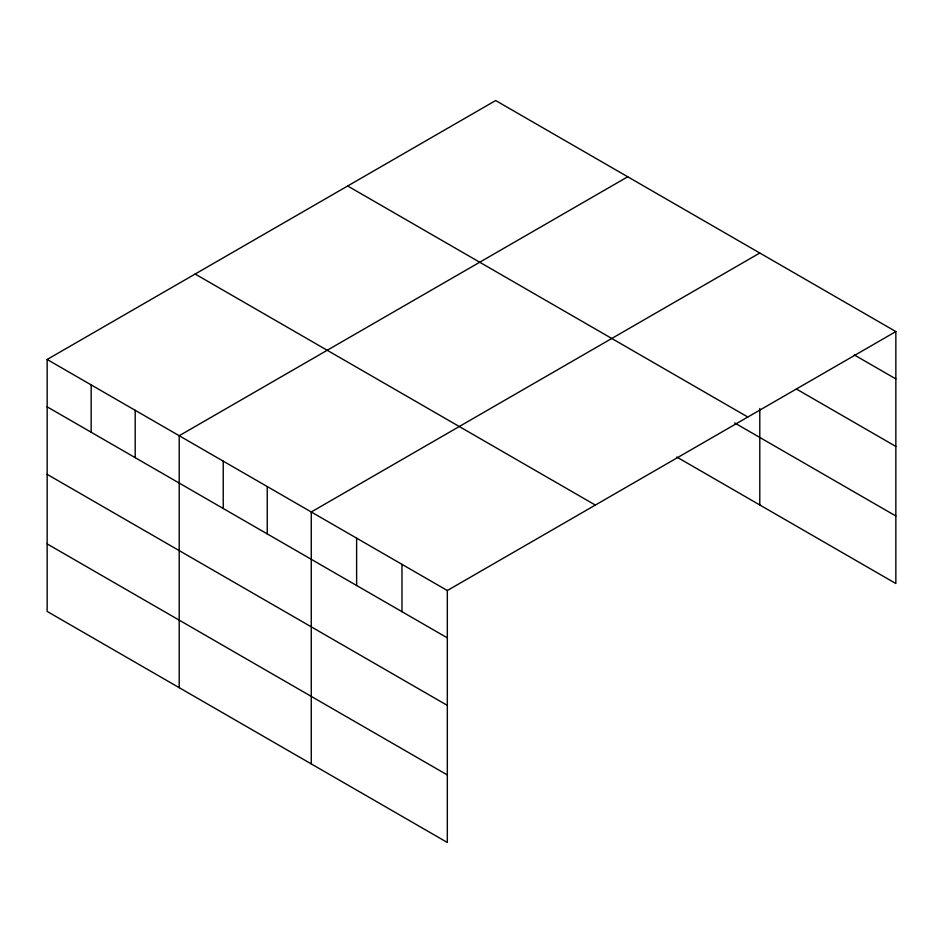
<?xml version="1.0" encoding="UTF-8"?>
<svg xmlns="http://www.w3.org/2000/svg" width="943" height="943" viewBox="0 0 943 943"><rect width="100%" height="100%" fill="white"/><g stroke="black" fill="none" stroke-linecap="round" stroke-linejoin="round"><path stroke-width="1.41" d="M895.85 331.571L447.324 590.53L447.324 842.464L47.15 611.429L47.15 359.483L495.676 100.536L895.85 331.571L895.85 583.517L676.779 457.037M627.732 176.777L179.205 435.725L179.205 687.671M759.787 253.019L311.273 511.978L311.273 763.913M854.275 354.922L895.85 378.921M796.328 388.976L895.85 446.44M347.661 185.983L747.834 417.03M734.632 422.924L895.85 515.998M195.166 274.036L595.339 505.071M47.15 359.483L447.324 590.53M47.15 406.834L447.324 637.869M47.15 474.353L447.324 705.388M47.15 543.911L447.324 774.946M759.787 408.46L759.787 504.965M401.977 564.338L401.977 611.689M356.619 538.158L356.619 585.509M267.246 486.553L267.246 533.903M223.232 461.139L223.232 508.489M135.191 410.311L135.191 457.661M91.165 384.897L91.165 432.248"/></g></svg>
